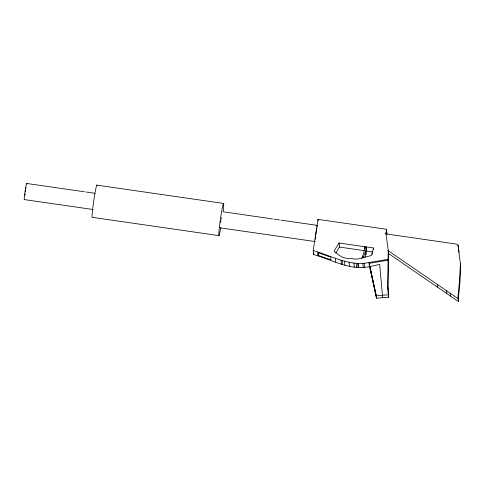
<?xml version="1.0" encoding="UTF-8"?>
<svg xmlns="http://www.w3.org/2000/svg" width="485" height="485" viewBox="0 0 485 485"><rect width="100%" height="100%" fill="white"/><g stroke="black" fill="none" stroke-linecap="round" stroke-linejoin="round"><path stroke-width="0.73" d="M388.728 297.208L387.721 286.508L388.182 250.096L388.643 254.164L387.994 288.933L388.728 297.208L376.59 298.172L369.855 266.562L379.664 264.398L382.659 297.693M460.429 263.822L459.525 280.773L457.913 296.953L458.671 301.694L388.576 253.546M220.766 222.33L220.924 220.651M24.996 193.776L25.014 195.406M315.456 237.256L315.365 238.032A8.312 0.43 -81.8 0 0 315.25 239.153M25.25 191.763L25.408 190.696M369.036 262.531L369.503 266.598C350.158 270.927 331.576 259.584 313.662 254.595L313.201 250.527L318.021 219.378L386.557 229.272L386.818 234.679M313.662 254.595L313.892 253.128M363.72 258.02L363.568 256.723L365.544 251.345L366.169 247.326L364.817 247.126L364.199 251.145L362.398 256.553L362.544 257.85M364.926 257.28L365.914 254.589L366.539 250.569M458.671 301.694L458.234 299.791L459.847 283.61L460.75 266.653L458.07 245.161L456.033 244.016L386.005 233.909L386.557 229.272M386.005 233.909L386.63 229.884M386.642 234.734L386.951 232.721M221.142 219.075L221.384 217.619M25.735 188.792L25.996 187.622M373.547 247.987L371.468 255.492L357.281 259.142L346.12 258.25L342.264 257.189L338.184 254.534L334.098 251.018L339.027 243.003L373.547 247.987L373.705 249.338M317.942 255.31L317.633 252.558L330.721 257.092L331.037 259.845L317.942 255.31L318.972 252.485M335.759 253.128L339.488 247.071L339.027 243.003M313.201 250.527C329.776 255.262 346.326 264.804 364.156 263.349L388.036 259.336M388.133 260.154L369.133 263.349L376.59 298.172L369.406 265.774M96.77 185.137L223.452 203.415M26.748 183.457L84.475 191.787M85.972 191.999L94.969 193.303M223.167 211.799L272.649 218.941M274.146 219.159L279.396 219.917M280.894 220.129L316.881 225.325M24.256 199.577L93.229 209.532M219.923 227.817L315.135 241.554M339.488 247.071L364.502 250.678M372.529 251.836L366.581 250.981L366.12 246.913M219.014 235.631L92.332 217.347A16.381 0.843 -81.8 0 1 93.738 200.978A16.381 0.843 -81.8 0 1 96.988 185.203M362.398 256.553L363.568 256.723M385.939 233.291L388.255 250.715L458.349 298.863M369.855 266.562L376.311 295.747L388.449 294.783L388.073 292.303M458.07 245.161L458.392 247.993M458.61 249.411L458.931 252.242M450.135 293.219L450.456 296.056M446.479 290.709L446.8 293.54M437.27 284.386L437.597 287.217M387.721 286.508L387.994 288.933M372.074 252.994L372.225 254.352M365.544 251.345L365.914 254.589M364.775 246.719L364.969 248.429M364.156 263.349L364.617 267.417M362.822 263.476L363.283 267.544M361.743 257.953L361.792 258.366M358.251 263.591L358.718 267.659M357.688 263.525L358.154 267.593M356.245 263.367L356.711 267.435M353.874 263.052L354.341 267.12M349.085 262.149L349.546 266.216M344.459 261.1L344.926 265.168M342.155 260.542L342.622 264.61M341.003 260.263L341.47 264.331M335.347 258.196L335.808 262.264M318.021 219.378L318.172 220.736M26.754 184.154A8.312 0.43 -81.8 0 0 26.251 184.652L25.966 186.058A8.312 0.43 -81.8 0 0 24.717 194.121L24.486 196.049A8.312 0.43 -81.8 0 0 24.517 199.317M315.596 236.098A8.312 0.43 -81.8 0 1 316.414 230.472M316.523 229.817A8.312 0.43 -81.8 0 1 316.844 228.035M317.129 226.628A8.312 0.43 -81.8 0 1 317.366 225.689M220.833 227.483A16.381 0.843 -81.8 0 1 218.887 232.048A16.381 0.843 -81.8 0 1 222.451 207.21A16.381 0.843 -81.8 0 1 223.155 211.272"/></g></svg>
